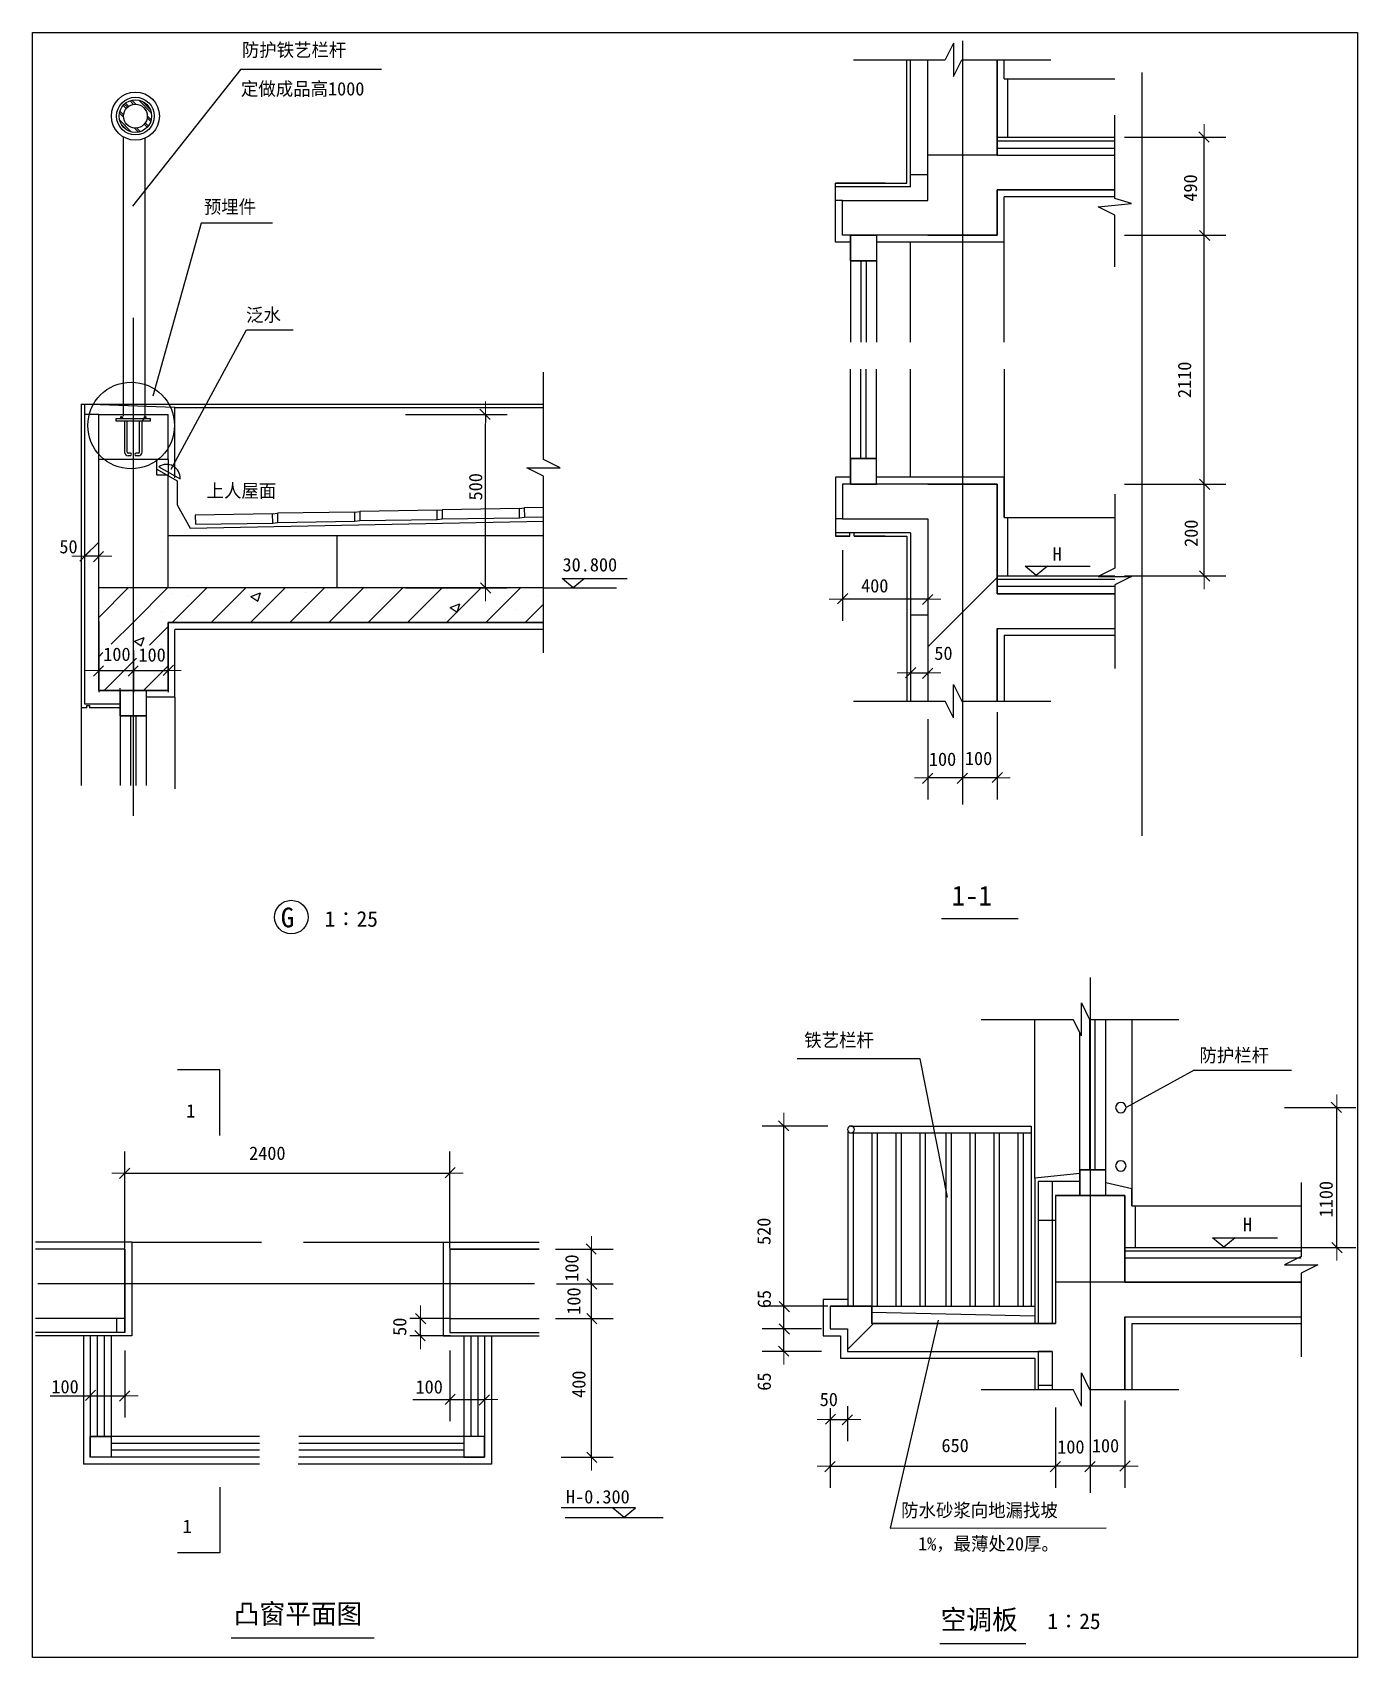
# Model space of a CAD drawing. Header units: metres. Extents: x 433 to 4659, y -1921 to 3262.
import ezdxf

# ---------------------------------------------------------------- set-up
doc = ezdxf.new("R2010")
doc.units = ezdxf.units.M
for name, color, linetype in [('AXIS', 3, 'Continuous'), ('CHAO', 130, 'Continuous'), ('DIM1', 3, 'Continuous'), ('DOTE', 1, 'Continuous'), ('LINE', 4, 'Continuous'), ('PUB_DIM', 3, 'Continuous'), ('PUB_TEXT', 7, 'Continuous'), ('ROOM', 7, 'Continuous'), ('WALL', 5, 'Continuous')]:
    doc.layers.add(name, color=color, linetype=linetype)
pattern_1 = [(45, (0, 0), (-992.88, 992.88), [])]

# ---------------------------------------------------------------- blocks, each defined once
blk = doc.blocks.new('_DIMX')
at = {"lineweight": 15}
blk.add_line((-150, 0), (150, 0), dxfattribs=at)
blk.add_lwpolyline([(-55.92, -54.48), (60.85, 62.35)])

msp = doc.modelspace()

# ---------------------------------------------------------------- hatches: boundary and pattern name
h = msp.add_hatch()
h.set_pattern_fill('AN32C', scale=442.25)
h.set_pattern_definition(pattern_1)
h.paths.add_polyline_path([(3398.84, 2870.76), (3509.4, 2870.76), (3509.4, 3174.14), (3398.84, 3174.14)])
h.paths.add_polyline_path([(3288.27, 2870.76), (3398.84, 2870.76), (3398.84, 3174.14), (3397.01, 3174.14), (3370.47, 3121.07), (3370.47, 3227.21), (3343.94, 3174.14), (3288.27, 3174.14)])
h = msp.add_hatch()
h.set_pattern_fill('NET', scale=221.1)
h.paths.add_polyline_path([(3288.27, 3174.14), (3232.99, 3174.14), (3232.99, 2769.74), (2994.03, 2769.74), (2994.03, 2725.52), (3016.14, 2725.52), (3288.27, 2725.52)])
h = msp.add_hatch()
h.set_pattern_fill('AN31C', scale=442.25)
h.set_pattern_definition(pattern_1)
h.paths.add_polyline_path([(3398.84, 2614.95), (3509.4, 2614.95), (3509.4, 2760.2), (3885.09, 2760.2), (3885.09, 2870.76), (3509.4, 2870.76), (3398.84, 2870.76)])
h.paths.add_polyline_path([(3398.84, 2870.76), (3288.27, 2870.76), (3288.27, 2725.52), (3016.14, 2725.52), (3016.14, 2614.95), (3288.27, 2614.95), (3398.84, 2614.95)])
h = msp.add_hatch()
h.set_pattern_fill('ANSI31', scale=221.1)
h.paths.add_polyline_path([(643.95, 2043.15), (599.72, 2043.15), (599.72, 1119.32), (712.41, 1119.32), (712.41, 1163.54), (643.95, 1163.54)])
h = msp.add_hatch()
h.set_pattern_fill('ANSI31', scale=221.1)
h.paths.add_polyline_path([(599.72, 1119.32), (712.41, 1119.32), (712.41, 1163.54), (643.95, 1163.54), (643.95, 2043.15), (599.72, 2043.15)])
h = msp.add_hatch()
h.set_pattern_fill('AN31C', scale=442.25)
h.set_pattern_definition(pattern_1)
h.paths.add_polyline_path([(865.07, 2043.15), (791.66, 2043.15), (791.66, 2036.75, -0.43), (794.52, 2033.99, -1), (789, 2033.99, -0.4), (791.66, 2036.75), (791.66, 2043.15), (754.51, 2043.15), (754.51, 2030.9), (809.58, 2030.9), (809.58, 2022.61), (781.94, 2022.61), (781.94, 1923.1, -0.41), (770.88, 1912.04), (762.83, 1912.04, -1), (762.83, 1920.33), (770.88, 1920.33, 0.41), (773.65, 1923.1), (773.65, 2022.61), (754.51, 2022.61), (754.51, 1899.83), (832.96, 1899.83, 0.09), (865.07, 1935.84)])
h.paths.add_polyline_path([(726.66, 2022.61), (699.02, 2022.61), (699.02, 2030.9), (754.51, 2030.9), (754.51, 2043.15), (643.95, 2043.15), (643.95, 1916.82, 0.04), (661.94, 1899.83), (754.51, 1899.83), (754.51, 2022.61), (734.95, 2022.61), (734.95, 1923.1, 0.41), (737.71, 1920.33), (744.74, 1920.33, -1), (744.74, 1912.04), (737.71, 1912.04, -0.41), (726.66, 1923.1)])
h.paths.add_polyline_path([(714.13, 2033.99, -1), (719.66, 2033.99, -1)])
h.paths.add_polyline_path([(865.07, 1935.84, -0.09), (832.96, 1899.83), (865.07, 1899.83)])
h = msp.add_hatch()
h.set_pattern_fill('ANSI32', scale=55.28)
h.paths.add_polyline_path([(699.02, 2030.9), (699.02, 2022.61), (809.58, 2022.61), (809.58, 2030.9)])
h = msp.add_hatch()
h.set_pattern_fill('AN32C', scale=442.25)
h.set_pattern_definition(pattern_1)
h.paths.add_polyline_path([(754.51, 1490.34), (865.07, 1490.34), (865.07, 1848.82), (863.26, 1849.87), (829.29, 1849.87), (829.29, 1897.04, -0.15), (754.51, 1870.38)])
h.paths.add_polyline_path([(754.51, 1870.38, -0.18), (661.94, 1899.83), (643.95, 1899.83), (643.95, 1490.34), (754.51, 1490.34)])
h = msp.add_hatch()
h.set_pattern_fill('AN31C', scale=442.25)
h.set_pattern_definition(pattern_1)
h.paths.add_polyline_path([(3398.84, 1128.89), (3509.4, 1128.89), (3509.4, 1361.28), (3885.09, 1361.28), (3885.09, 1471.84), (3509.4, 1471.84), (3509.4, 1821.26), (3398.84, 1821.26)])
h.paths.add_polyline_path([(3398.84, 1821.26), (3288.27, 1821.26), (3016.14, 1821.26), (3016.14, 1710.7), (3288.27, 1710.7), (3288.27, 1128.89), (3343.94, 1128.89), (3370.47, 1075.82), (3370.47, 1181.96), (3397.01, 1128.89), (3398.84, 1128.89)])
h = msp.add_hatch()
h.set_pattern_fill('NET', scale=221.1)
h.paths.add_polyline_path([(3016.14, 1710.7), (2994.03, 1710.7), (2994.03, 1666.47), (3232.99, 1666.47), (3232.99, 1128.89), (3288.27, 1128.89), (3288.27, 1710.7)])
h = msp.add_hatch()
h.set_pattern_fill('NET', scale=221.1)
h.paths.add_polyline_path([(1576.25, 1490.34), (2062.51, 1490.34), (2062.51, 1656.18), (1576.25, 1656.18)])
h.paths.add_polyline_path([(1576.25, 1490.34), (1576.25, 1656.18), (865.07, 1656.18), (865.07, 1490.34)])
h = msp.add_hatch()
h.set_pattern_fill('NET', scale=165.84)
h.paths.add_polyline_path([(3695.86, -447.16), (3772.72, -447.16), (3772.72, -402.94), (3640.58, -402.94), (3640.58, -856.24), (3695.86, -856.24)])
h = msp.add_hatch()
h.set_pattern_fill('AN32C', scale=442.25)
h.set_pattern_definition(pattern_1)
h.paths.add_polyline_path([(3806.42, -447.16), (3772.72, -447.16), (3695.86, -447.16), (3695.86, -723.57), (3806.42, -723.57)])
h.paths.add_polyline_path([(3806.42, -723.57), (3916.98, -723.57), (3916.98, -447.16), (3806.42, -447.16)])
h = msp.add_hatch()
h.set_pattern_fill('AN31C', scale=442.25)
h.set_pattern_definition(pattern_1)
h.paths.add_polyline_path([(727.52, -618.84), (442.6, -618.84), (442.6, -839.96), (727.52, -839.96)])
h = msp.add_hatch()
h.set_pattern_fill('AN31C', scale=442.25)
h.set_pattern_definition(pattern_1)
h.paths.add_polyline_path([(2049.07, -618.84), (1764.15, -618.84), (1764.15, -839.96), (2049.07, -839.96)])
h = msp.add_hatch()
h.set_pattern_fill('AN31C', scale=442.25)
h.set_pattern_definition(pattern_1)
h.paths.add_polyline_path([(3806.42, -1066.52), (3916.98, -1066.52), (3916.98, -834.13), (4478.8, -834.13), (4478.8, -723.57), (3916.98, -723.57), (3806.42, -723.57)])
h.paths.add_polyline_path([(3806.42, -723.57), (3695.86, -723.57), (3695.86, -856.24), (3318.84, -856.24), (3298.43, -944.69), (3640.58, -944.69), (3684.8, -944.69), (3684.8, -1066.52), (3751.52, -1066.52), (3778.05, -1119.59), (3778.05, -1013.45), (3804.59, -1066.52), (3806.42, -1066.52)])
h.paths.add_polyline_path([(3109.88, -856.24), (3109.88, -800.96), (2977.2, -800.96), (2977.2, -872.83), (3032.48, -872.83), (3032.48, -944.69), (3298.43, -944.69), (3318.84, -856.24)])
h = msp.add_hatch()
h.set_pattern_fill('AR-SAND', scale=22.11)
h.paths.add_polyline_path([(3695.86, -856.24), (3695.86, -834.13), (3109.88, -820.18), (3109.88, -856.24)])
h = msp.add_hatch()
h.set_pattern_fill('NET', scale=221)
h.paths.add_polyline_path([(727.52, -839.96), (442.6, -839.96), (442.6, -884.19), (727.52, -884.19)])
h = msp.add_hatch()
h.set_pattern_fill('NET', scale=221.1)
h.paths.add_polyline_path([(2049.07, -839.96), (1764.15, -839.96), (1764.15, -884.19), (2049.07, -884.19)])
h = msp.add_hatch()
h.set_pattern_fill('NET', scale=165.84)
h.paths.add_polyline_path([(3640.58, -1066.52), (3684.8, -1066.52), (3684.8, -944.69), (3640.58, -944.69)])
at = {"layer": 'CHAO'}
h = msp.add_hatch(dxfattribs=at)
h.set_pattern_fill('ANSI31', scale=0.28)
h.paths.add_polyline_path([(714.13, 2033.99, -0.33), (716.04, 2036.62), (717.75, 2036.62, -0.33), (719.66, 2033.99, -1)])
h = msp.add_hatch(dxfattribs=at)
h.set_pattern_fill('ANSI31', scale=0.28)
h.paths.add_polyline_path([(789, 2033.99, -0.33), (790.91, 2036.62), (792.61, 2036.62, -0.33), (794.52, 2033.99, -1)])

# ---------------------------------------------------------------- linework, layer by layer
for p, q in [((3288.27, 2725.52), (3288.27, 3174.14)), ((3509.4, 3174.14), (3509.4, 2870.76)), ((3915.31, 2927.75), (4239.33, 2927.75)), ((4170.23, 2615.23), (4170.23, 2927.48)), ((3509.4, 2870.76), (3288.27, 2870.76)), ((3509.4, 2870.76), (3885.09, 2870.76)), ((2994.03, 2780.8), (3221.94, 2780.8)), ((3152.21, 2780.8), (2994.03, 2780.8)), ((2994.03, 2592.84), (2994.03, 2780.8)), ((3232.99, 2769.74), (2994.03, 2769.74)), ((3885.09, 2760.2), (3509.4, 2760.2)), ((3509.4, 2760.2), (3509.4, 2614.95)), ((3016.14, 2725.52), (2994.03, 2725.52)), ((3016.14, 2614.95), (3016.14, 2725.52)), ((3016.14, 2725.52), (3288.27, 2725.52)), ((3885.09, 2738.09), (3531.51, 2738.09)), ((3041.53, 2592.84), (2994.03, 2592.84)), ((3288.27, 2614.95), (3016.14, 2614.95)), ((3041.53, 2533.35), (3041.53, 2614.95)), ((3124.46, 2614.95), (3124.46, 2533.35)), ((3531.51, 2592.84), (3124.46, 2592.84)), ((3232.99, 2273.85), (3232.99, 2592.84)), ((3509.4, 2614.95), (3288.27, 2614.95)), ((3915.31, 2614.95), (4239.33, 2614.95)), ((4170.23, 1821.54), (4170.23, 2614.68)), ((3124.46, 2533.35), (3041.53, 2533.35)), ((874.78, 1869.34), (1114.94, 2313.71)), ((1114.94, 2313.71), (1264.22, 2313.71)), ((3232.99, 1843.37), (3232.99, 2188.44)), ((887.19, 2065.26), (588.67, 2076.48)), ((588.67, 1108.26), (588.67, 2076.48)), ((588.67, 2076.48), (2062.51, 2076.48)), ((599.72, 1119.32), (599.72, 2075.82)), ((643.95, 2043.15), (599.72, 2043.15)), ((643.95, 1163.54), (643.95, 2043.15)), ((643.95, 2043.15), (865.07, 2043.15)), ((809.58, 2022.61), (699.02, 2022.61)), ((865.07, 1899.83), (865.07, 2043.15)), ((865.07, 1899.83), (865.07, 2043.15)), ((887.19, 1840.88), (887.19, 2065.26)), ((887.19, 2065.26), (2062.51, 2065.26)), ((1622.13, 2043.15), (1946.44, 2043.15)), ((1877.34, 2042.88), (1877.34, 2018.4)), ((1877.34, 1490.62), (1877.34, 2013.39)), ((865.07, 1899.83), (643.95, 1899.83)), ((829.29, 1849.87), (829.29, 1899.4)), ((829.29, 1869.48), (893.93, 1832.16)), ((865.07, 1899.83), (865.07, 1849.87)), ((3124.46, 1902.86), (3041.53, 1902.86)), ((3041.53, 1902.86), (3041.53, 1821.26)), ((3124.46, 1821.26), (3124.46, 1902.86)), ((865.07, 1849.87), (829.29, 1849.87)), ((865.07, 1490.34), (865.07, 1849.87)), ((865.07, 1490.34), (865.07, 1849.87)), ((893.93, 1832.16), (893.93, 1755.49)), ((3041.53, 1843.37), (2994.03, 1843.37)), ((2994.03, 1843.37), (2994.03, 1655.42)), ((3288.27, 1821.26), (3016.14, 1821.26)), ((3016.14, 1821.26), (3016.14, 1710.7)), ((3531.51, 1843.37), (3124.46, 1843.37)), ((3509.4, 1821.26), (3288.27, 1821.26)), ((3509.4, 1471.84), (3509.4, 1821.26)), ((3531.51, 1715.08), (3531.51, 1843.37)), ((3915.31, 1821.26), (4239.33, 1821.26)), ((4170.23, 1529.1), (4170.23, 1820.99)), ((643.95, 1163.54), (643.95, 1711.47)), ((643.95, 1163.54), (643.95, 1711.47)), ((893.93, 1755.49), (935.26, 1680.45)), ((1198.3, 1726.54), (951.71, 1722.7)), ((951.71, 1722.7), (952.16, 1693.37)), ((951.71, 1722.7), (951.71, 1722.7)), ((1198.3, 1726.54), (1214.12, 1728.42)), ((1198.76, 1697.2), (1198.3, 1726.54)), ((1460.72, 1732.25), (1214.12, 1728.42)), ((1214.12, 1728.42), (1214.58, 1699.08)), ((1214.12, 1728.42), (1214.12, 1728.42)), ((1460.72, 1732.25), (1476.54, 1734.13)), ((1461.17, 1702.92), (1460.72, 1732.25)), ((1723.13, 1737.97), (1476.54, 1734.13)), ((1476.54, 1734.13), (1476.99, 1704.79)), ((1476.54, 1734.13), (1476.54, 1734.13)), ((1723.13, 1737.97), (1738.95, 1739.84)), ((1723.59, 1708.63), (1723.13, 1737.97)), ((1723.59, 1708.63), (1739.41, 1710.51)), ((1985.55, 1743.68), (1738.95, 1739.84)), ((1738.95, 1739.84), (1739.41, 1710.51)), ((1738.95, 1739.84), (1738.95, 1739.84)), ((1739.41, 1710.51), (1986, 1714.34)), ((1985.55, 1743.68), (2001.36, 1745.56)), ((1986, 1714.34), (1985.55, 1743.68)), ((1986, 1714.34), (2001.82, 1716.22)), ((2062.51, 1746.51), (2001.36, 1745.56)), ((2001.36, 1745.56), (2001.36, 1745.56)), ((2001.36, 1745.56), (2001.82, 1716.22)), ((2001.82, 1716.22), (2062.51, 1717.17)), ((3016.14, 1710.7), (2994.03, 1710.7)), ((3016.14, 1710.7), (3288.27, 1710.7)), ((3288.27, 1710.7), (3288.27, 1128.89)), ((599.72, 1573.26), (599.72, 1660.15)), ((643.95, 1573.26), (643.95, 1660.15)), ((935.26, 1680.45), (2062.51, 1703.32)), ((952.16, 1693.37), (1198.76, 1697.2)), ((1198.76, 1697.2), (1214.58, 1699.08)), ((1214.58, 1699.08), (1461.17, 1702.92)), ((1461.17, 1702.92), (1476.99, 1704.79)), ((1476.99, 1704.79), (1723.59, 1708.63)), ((3232.99, 1666.47), (2994.03, 1666.47)), ((3040.08, 1655.42), (3040.08, 1666.47)), ((3053.83, 1655.42), (3053.83, 1666.47)), ((2062.51, 1656.18), (865.07, 1656.18)), ((3040.08, 1655.42), (2994.03, 1655.42)), ((2994.03, 1655.42), (3040.08, 1655.42)), ((3016.14, 1610.73), (3016.14, 1385.43)), ((3053.83, 1655.42), (3221.94, 1655.42)), ((3152.21, 1655.42), (3053.83, 1655.42)), ((3288.27, 1610.73), (3288.27, 1385.43)), ((599.45, 1591.05), (599.17, 1591.05)), ((643.95, 1591.05), (599.72, 1591.05)), ((644.23, 1591.05), (644.5, 1591.05)), ((3915.31, 1528.83), (4239.33, 1528.83)), ((865.07, 1490.34), (643.95, 1490.34)), ((643.95, 1396.01), (738.28, 1490.34)), ((754.51, 1381.49), (863.36, 1490.34)), ((766.59, 1456.94), (766.59, 1456.94)), ((2062.51, 1490.34), (865.07, 1490.34)), ((2062.51, 1490.34), (865.07, 1490.34)), ((877.3, 1471.51), (877.3, 1471.51)), ((877.89, 1379.78), (988.45, 1490.34)), ((926.39, 1466.43), (926.39, 1466.43)), ((1002.97, 1379.78), (1113.54, 1490.34)), ((1128.06, 1379.78), (1238.62, 1490.34)), ((1129.12, 1463.17), (1160.09, 1475.06)), ((1129.12, 1463.17), (1151.12, 1448.33)), ((1151.15, 1448.33), (1160.11, 1475.05)), ((1253.15, 1379.78), (1363.71, 1490.34)), ((1302.03, 1476.1), (1302.03, 1476.1)), ((1378.24, 1379.78), (1488.8, 1490.34)), ((1503.32, 1379.78), (1613.88, 1490.34)), ((1548.18, 1457.87), (1548.18, 1457.87)), ((1622.13, 1490.34), (1946.44, 1490.34)), ((1628.41, 1379.78), (1738.97, 1490.34)), ((1753.5, 1379.78), (1864.06, 1490.34)), ((1878.58, 1379.78), (1989.15, 1490.34)), ((2043.48, 1465.93), (2043.48, 1465.93)), ((2062.51, 1490.34), (2295.52, 1490.34)), ((3015.86, 1454.54), (3015.59, 1454.54)), ((3288.27, 1454.54), (3016.14, 1454.54)), ((3288.55, 1454.54), (3288.83, 1454.54)), ((3885.09, 1471.84), (3509.4, 1471.84)), ((668.47, 1422.16), (668.47, 1422.16)), ((845.27, 1411.81), (845.27, 1411.81)), ((1074.96, 1444.96), (1074.96, 1444.96)), ((1290.27, 1413.6), (1290.27, 1413.6)), ((1764.69, 1427.75), (1795.65, 1439.64)), ((1764.69, 1427.75), (1786.69, 1412.92)), ((1765.27, 1429.3), (1765.27, 1429.3)), ((1786.72, 1412.91), (1795.68, 1439.63)), ((1875.98, 1443.88), (1875.98, 1443.88)), ((1976.8, 1421.49), (1976.8, 1421.49)), ((2003.67, 1379.78), (2062.51, 1438.62)), ((643.95, 1382.99), (643.95, 1163.54)), ((643.95, 1163.54), (643.95, 1382.99)), ((683.74, 1310.72), (754.51, 1381.49)), ((751.3, 1361.48), (751.3, 1361.48)), ((806.3, 1308.19), (865.07, 1366.96)), ((2062.51, 1379.78), (865.07, 1379.78)), ((865.07, 1379.78), (865.07, 1163.54)), ((887.19, 1141.43), (887.19, 1357.67)), ((2062.51, 1357.67), (887.19, 1357.67)), ((1485.97, 1392.53), (1485.97, 1392.53)), ((1749.74, 1390.35), (1749.74, 1390.35)), ((3232.99, 1358.75), (3232.99, 1149.91)), ((3288.27, 1358.75), (3288.27, 1149.91)), ((3509.4, 1128.89), (3509.4, 1361.28)), ((3509.4, 1361.28), (3885.09, 1361.28)), ((757.53, 1320.53), (788.5, 1332.42)), ((757.53, 1320.53), (779.53, 1305.7)), ((760.96, 1297.08), (760.96, 1297.08)), ((774.44, 1325.06), (774.44, 1325.06)), ((779.56, 1305.69), (788.53, 1332.41)), ((844.54, 1302.07), (844.54, 1302.07)), ((643.95, 1290.86), (643.95, 1157.64)), ((643.95, 1270.93), (657.41, 1284.39)), ((650.25, 1282.51), (650.25, 1282.51)), ((661.65, 1163.54), (754.51, 1256.4)), ((754.51, 1290.86), (754.51, 1157.64)), ((754.51, 1256.4), (763.87, 1265.76)), ((839.89, 1264.58), (839.89, 1264.58)), ((644.23, 1226.74), (754.23, 1226.74)), ((754.79, 1226.74), (864.8, 1226.74)), ((786.74, 1163.54), (865.07, 1241.88)), ((3232.72, 1219.01), (3232.44, 1219.01)), ((3232.99, 1219.01), (3288.27, 1219.01)), ((3288.55, 1219.01), (3288.83, 1219.01)), ((865.07, 1163.54), (643.95, 1163.54)), ((643.95, 1163.54), (643.95, 1163.54)), ((643.95, 1163.54), (776.62, 1163.54)), ((712.41, 1163.54), (712.41, 1170.38)), ((712.41, 1081.94), (712.41, 1163.54)), ((795.33, 1163.54), (795.33, 1081.94)), ((798.74, 1141.43), (795.33, 1141.43)), ((798.74, 1141.43), (795.33, 1141.43)), ((887.19, 1141.43), (795.33, 1141.43)), ((865.07, 1179.52), (865.07, 1157.64)), ((887.19, 1141.43), (887.19, 849.84)), ((588.67, 859.95), (588.67, 1108.26)), ((606.17, 1108.26), (588.67, 1108.26)), ((606.17, 1108.26), (588.67, 1108.26)), ((712.41, 1119.32), (599.72, 1119.32)), ((606.17, 1108.26), (606.17, 1115.06)), ((606.17, 1115.06), (612.49, 1115.06)), ((612.49, 1115.06), (614.6, 1115.06)), ((614.6, 1115.06), (614.6, 1108.26)), ((712.41, 1108.26), (614.6, 1108.26)), ((712.41, 1108.26), (614.6, 1108.26)), ((3398.84, 1093.83), (3398.84, 815.37)), ((3509.4, 1093.83), (3509.4, 815.37)), ((795.33, 1081.94), (712.41, 1081.94)), ((3288.27, 1071.72), (3288.27, 815.37)), ((3398.56, 884.48), (3288.55, 884.48)), ((3509.12, 884.48), (3399.11, 884.48)), ((3576.85, 434.61), (3332.55, 434.61)), ((3778.05, 167.4), (3804.59, 114.33)), ((3778.05, 61.26), (3778.05, 167.4)), ((3458.61, 114.33), (3751.52, 114.33)), ((3629.52, -391.88), (3629.52, 114.33)), ((3778.05, 61.26), (3751.52, 114.33)), ((3804.59, 114.33), (4088.61, 114.33)), ((3805.53, -365.56), (3805.53, 114.33)), ((3822.64, -365.56), (3822.64, 114.33)), ((3855.65, -447.16), (3855.65, 114.33)), ((3939.09, 114.33), (3939.09, -480.33)), ((3772.72, -447.16), (3772.72, 71.92)), ((1029.97, -46.63), (894.81, -46.63)), ((1029.97, -255.99), (1029.97, -46.63)), ((3263.65, -11.81), (2871.78, -11.81)), ((3351.21, -452.69), (3263.65, -11.81)), ((4137.76, -48.29), (3920.66, -167.13)), ((4137.76, -48.29), (4448.43, -48.29)), ((4426.45, -167.13), (4653.34, -167.13)), ((4592.79, -612.73), (4592.79, -167.41)), ((2969.36, -226.04), (2760.24, -226.04)), ((2829.34, -800.69), (2829.34, -226.31)), ((3034.69, -800.96), (3034.69, -244.41)), ((3042.99, -226.04), (3618.46, -226.04)), ((3051.28, -800.96), (3051.28, -244.41)), ((3051.28, -248.15), (3618.46, -248.15)), ((3111.13, -800.96), (3111.13, -248.15)), ((3127.72, -800.96), (3127.72, -248.15)), ((3187.57, -800.96), (3187.57, -248.15)), ((3204.15, -800.96), (3204.15, -248.15)), ((3264.01, -800.96), (3264.01, -248.15)), ((3280.59, -800.96), (3280.59, -248.15)), ((3347.32, -800.96), (3347.32, -248.15)), ((3363.91, -800.96), (3363.91, -248.15)), ((3423.76, -800.96), (3423.76, -248.15)), ((3440.34, -800.96), (3440.34, -248.15)), ((3500.2, -800.96), (3500.2, -248.15)), ((3516.78, -800.96), (3516.78, -248.15)), ((3576.64, -800.96), (3576.64, -248.15)), ((3593.22, -800.96), (3593.22, -248.15)), ((3618.46, -226.04), (3618.46, -800.96)), ((727.52, -616.29), (727.52, -306.78)), ((1764.15, -616.58), (1764.15, -306.78)), ((727.8, -375.88), (1763.87, -375.88)), ((3772.72, -377.77), (3629.52, -391.88)), ((3629.52, -391.88), (3629.52, -856.24)), ((3772.72, -402.94), (3640.58, -402.94)), ((3640.58, -402.94), (3640.58, -856.24)), ((3772.72, -365.56), (3855.65, -365.56)), ((3855.65, -365.56), (3772.72, -365.56)), ((3772.72, -365.56), (3772.72, -447.16)), ((3855.65, -447.16), (3855.65, -365.56)), ((3855.65, -406.41), (3939.09, -425.05)), ((4478.8, -406.39), (4478.8, -642.08)), ((3695.86, -447.16), (3695.86, -723.57)), ((3695.86, -447.16), (3695.86, -856.24)), ((3695.86, -447.16), (3916.98, -447.16)), ((3916.98, -447.16), (3695.86, -447.16)), ((3695.86, -447.16), (3695.86, -856.24)), ((3772.72, -447.16), (3855.65, -447.16)), ((3916.98, -447.16), (3916.98, -723.57)), ((3916.98, -723.57), (3916.98, -447.16)), ((3939.09, -480.33), (3939.09, -425.05)), ((3939.09, -480.33), (4478.8, -480.33)), ((3950.15, -480.33), (3950.15, -613.01)), ((749.63, -596.73), (442.6, -596.73)), ((727.52, -618.84), (442.6, -618.84)), ((727.52, -618.84), (442.6, -618.84)), ((727.52, -618.84), (727.52, -839.96)), ((727.52, -883.89), (727.52, -618.84)), ((749.63, -596.73), (1163.03, -596.73)), ((749.63, -596.73), (749.63, -895.24)), ((1297.03, -596.73), (1742.04, -596.73)), ((1742.04, -596.73), (2049.07, -596.73)), ((1742.04, -596.73), (1742.04, -895.24)), ((1764.15, -618.84), (2049.07, -618.84)), ((1764.15, -618.84), (1764.15, -839.96)), ((2049.07, -618.84), (1764.15, -618.84)), ((1764.15, -618.84), (1764.15, -884.19)), ((2100.99, -618.84), (2284.82, -618.84)), ((2215.72, -729.12), (2215.72, -619.11)), ((3916.98, -613.01), (4478.8, -613.01)), ((4455.94, -613.01), (4653.34, -613.01)), ((3916.98, -624.06), (4478.8, -624.06)), ((3916.98, -646.17), (4478.8, -646.17)), ((4478.8, -642.08), (4425.73, -668.62)), ((4425.73, -668.62), (4531.87, -668.62)), ((4531.87, -668.62), (4478.8, -695.15)), ((3916.98, -723.57), (3695.86, -723.57)), ((3916.98, -723.57), (4478.8, -723.57)), ((4478.8, -723.57), (3916.98, -723.57)), ((4478.8, -695.15), (4478.8, -961.64)), ((2104.41, -729.4), (2284.82, -729.4)), ((2215.72, -839.69), (2215.72, -729.68)), ((2894.28, -800.96), (2760.24, -800.96)), ((2969.36, -800.96), (2760.24, -800.96)), ((2829.34, -800.69), (2829.34, -800.41)), ((2829.34, -872.83), (2829.34, -800.96)), ((3034.69, -778.85), (2955.09, -778.85)), ((2955.09, -778.85), (2955.09, -894.94)), ((2977.2, -800.96), (3109.88, -800.96)), ((2977.2, -800.96), (2977.2, -872.83)), ((3109.88, -800.96), (2977.2, -800.96)), ((2977.2, -800.96), (2977.2, -872.83)), ((3109.88, -800.96), (3109.88, -856.24)), ((3109.88, -800.96), (3629.52, -800.96)), ((3109.88, -856.24), (3109.88, -800.96)), ((3629.52, -832.55), (3109.88, -820.18)), ((727.52, -839.96), (442.6, -839.96)), ((727.52, -839.96), (727.52, -884.19)), ((1765.95, -839.96), (1636.71, -839.96)), ((1669.91, -839.69), (1669.91, -839.41)), ((1669.91, -895.24), (1669.91, -839.96)), ((1742.04, -839.96), (1742.04, -895.24)), ((1764.15, -839.96), (1764.15, -884.19)), ((1764.15, -839.96), (2049.07, -839.96)), ((2100.99, -839.96), (2284.82, -839.96)), ((2107.15, -839.96), (2284.82, -839.96)), ((2215.72, -1281.94), (2215.72, -840.24)), ((2949.56, -872.83), (2760.24, -872.83)), ((2949.56, -872.83), (2760.24, -872.83)), ((2829.34, -872.55), (2829.34, -872.27)), ((2829.34, -944.69), (2829.34, -872.83)), ((2829.34, -873.1), (2829.34, -873.38)), ((2977.2, -872.83), (3032.48, -872.83)), ((2977.2, -872.83), (3032.48, -872.83)), ((3032.48, -872.83), (3032.48, -944.69)), ((3032.48, -872.83), (3032.48, -944.69)), ((3109.88, -856.24), (3695.86, -856.24)), ((3695.86, -856.24), (3109.88, -856.24)), ((3321.49, -844.74), (3168.44, -1508.26)), ((3916.98, -834.13), (3916.98, -1066.52)), ((3916.98, -834.13), (4478.8, -834.13)), ((3916.98, -1066.52), (3916.98, -834.13)), ((3916.98, -834.13), (4478.8, -834.13)), ((3939.09, -856.24), (3939.09, -1066.52)), ((3939.09, -856.24), (4478.8, -856.24)), ((442.6, -884.19), (727.52, -883.89)), ((727.52, -884.19), (442.6, -884.19)), ((594.84, -895.24), (442.6, -895.24)), ((594.84, -895.24), (594.84, -1304.32)), ((616.96, -895.24), (594.84, -895.24)), ((749.63, -895.24), (616.96, -895.24)), ((616.96, -895.24), (616.96, -1282.21)), ((639.07, -895.24), (639.07, -1215.87)), ((661.18, -895.24), (661.18, -1215.87)), ((683.29, -895.24), (683.29, -1282.21)), ((1765.95, -895.24), (1636.71, -895.24)), ((1669.91, -895.52), (1669.91, -895.8)), ((1742.04, -895.24), (1874.71, -895.24)), ((1764.15, -884.19), (2049.07, -884.19)), ((1764.15, -884.19), (2049.07, -884.19)), ((1808.37, -895.24), (1808.37, -1282.21)), ((1830.49, -895.24), (1830.49, -1215.87)), ((1852.6, -895.24), (1852.6, -1215.87)), ((1874.71, -895.24), (1874.71, -1282.21)), ((1874.71, -895.24), (1896.82, -895.24)), ((1896.82, -895.24), (1896.82, -1304.32)), ((1896.82, -895.24), (2049.07, -895.24)), ((2955.09, -894.94), (3010.37, -894.94)), ((3010.37, -894.94), (3010.37, -966.81)), ((616.96, -941.78), (616.96, -1155.25)), ((727.52, -941.78), (727.52, -1155.25)), ((1764.15, -941.78), (1764.15, -1167.5)), ((1874.71, -941.78), (1874.71, -1167.5)), ((2949.56, -944.69), (2760.24, -944.69)), ((2829.34, -944.97), (2829.34, -945.25)), ((3010.37, -966.81), (3629.52, -966.81)), ((3032.48, -944.69), (3640.58, -944.69)), ((3032.48, -944.69), (3684.8, -944.69)), ((3629.52, -966.81), (3629.52, -1066.52)), ((3640.58, -944.69), (3640.58, -1066.52)), ((3684.8, -944.69), (3640.58, -944.69)), ((3684.8, -944.69), (3684.8, -1066.52)), ((3684.8, -944.69), (3684.8, -1066.52)), ((3778.05, -1013.45), (3804.59, -1066.52)), ((3778.05, -1119.59), (3778.05, -1013.45)), ((488.79, -1086.14), (727.52, -1086.14)), ((616.68, -1086.14), (616.4, -1086.14)), ((727.8, -1086.14), (728.07, -1086.14)), ((3458.61, -1066.52), (3751.52, -1066.52)), ((3778.05, -1119.59), (3751.52, -1066.52)), ((3804.59, -1066.52), (4088.61, -1066.52)), ((1645.8, -1098.4), (1874.71, -1098.4)), ((1763.87, -1098.4), (1763.6, -1098.4)), ((1874.99, -1098.4), (1875.26, -1098.4)), ((2977.2, -1126.18), (2977.2, -1380.03)), ((3032.48, -1119.01), (3032.48, -1230.94)), ((3695.86, -1123.69), (3695.86, -1380.03)), ((3806.42, -1101.58), (3806.42, -1380.03)), ((3916.98, -1101.58), (3916.98, -1380.03)), ((2976.92, -1161.84), (2976.65, -1161.84)), ((2977.2, -1161.84), (3032.48, -1161.84)), ((3032.76, -1161.84), (3033.04, -1161.84)), ((1156.62, -1215.87), (616.96, -1215.87)), ((616.96, -1215.87), (683.29, -1215.87)), ((616.96, -1282.21), (616.96, -1215.87)), ((683.29, -1215.87), (683.29, -1282.21)), ((1156.62, -1237.99), (683.29, -1237.99)), ((1874.71, -1215.87), (1281.94, -1215.87)), ((1808.37, -1237.99), (1281.94, -1237.99)), ((1808.37, -1215.87), (1808.37, -1282.21)), ((1874.71, -1215.87), (1808.37, -1215.87)), ((1874.71, -1282.21), (1874.71, -1215.87)), ((2977.2, -1206.57), (2977.2, -1230.94)), ((3695.86, -1200.27), (3695.86, -1380.03)), ((1156.62, -1282.21), (616.96, -1282.21)), ((683.29, -1282.21), (616.96, -1282.21)), ((1156.62, -1260.1), (683.29, -1260.1)), ((1808.37, -1260.1), (1281.94, -1260.1)), ((1874.71, -1282.21), (1281.94, -1282.21)), ((1808.37, -1282.21), (1874.71, -1282.21)), ((2118.68, -1282.21), (2284.82, -1282.21)), ((1156.51, -1304.32), (594.84, -1304.32)), ((1896.82, -1304.32), (1280.3, -1304.32)), ((2977.48, -1310.93), (3695.58, -1310.93)), ((3806.14, -1310.93), (3696.13, -1310.93)), ((3916.7, -1310.93), (3806.7, -1310.93)), ((1029.97, -1377.33), (1029.97, -1586.69)), ((2444.62, -1475.03), (2132.1, -1475.03)), ((3168.44, -1508.26), (3857.38, -1507.81)), ((1029.97, -1586.69), (894.81, -1586.69)), ((3326.99, -1876.14), (3601.01, -1876.14))]:
    msp.add_line(p, q)
msp.add_lwpolyline([(432.67, 3261.72), (4658.9, 3261.72), (4658.9, -1920.98), (432.67, -1920.98)], close=True)
msp.add_lwpolyline([(865.07, 2043.15), (865.07, 2043.15)])
for points in [[(3920.66, -167.13, 1), (3887.49, -167.13, 1)], [(3920.66, -353.11, 1), (3887.49, -353.11, 1)]]:
    msp.add_lwpolyline(points, format="xyb", close=True)
for start, end in [(90, 270), (270, 90)]:
    msp.add_arc((3042.99, -237.09), 11.06, start, end)
at = {"layer": 'AXIS'}
for p, q in [((3288.27, 2725.52), (3288.27, 2831.19)), ((3288.27, 1710.7), (3288.27, 1471.84))]:
    msp.add_line(p, q, dxfattribs=at)
at = {"layer": 'CHAO'}
for p, q in [((722.56, 2875.62), (722.56, 2928.56)), ((791.66, 2875.62), (791.66, 2924.76)), ((722.56, 2038.4), (722.56, 2886.3)), ((791.66, 2038.4), (791.66, 2889.07)), ((699.02, 2022.61), (699.02, 2030.9))]:
    msp.add_line(p, q, dxfattribs=at)
for centre in [(716.9, 2033.99), (791.76, 2033.99)]:
    msp.add_circle(centre, 2.76, dxfattribs=at)
at = {"layer": 'DIM1'}
for p, q in [((723.05, 2998.75), (711.39, 3010.42)), ((731.72, 3019.4), (721.92, 3029.2)), ((735.31, 3023.14), (725.53, 3032.92)), ((739.41, 3026.37), (729.51, 3036.27)), ((755.18, 3032.59), (743.82, 3043.95)), ((762.1, 3033), (749.52, 3045.58)), ((811.64, 3005.45), (771.31, 3045.77)), ((808.13, 3016.29), (782.15, 3042.27)), ((723.03, 2991.44), (709.93, 3004.55)), ((747.57, 2944.92), (710.78, 2981.7)), ((735.13, 2950.03), (715.89, 2969.27)), ((770.41, 2944.07), (757.3, 2957.17)), ((776.28, 2945.53), (764.61, 2957.19)), ((798.78, 2959.67), (789, 2969.45)), ((802.13, 2963.65), (792.24, 2973.55)), ((809.81, 2977.96), (798.45, 2989.32)), ((811.44, 2983.66), (798.86, 2996.24)), ((726.66, 1923.1), (726.66, 2022.61)), ((734.95, 1923.1), (734.95, 2022.61)), ((773.65, 1923.1), (773.65, 2022.61)), ((781.94, 1923.1), (781.94, 2022.61)), ((744.74, 1920.33), (737.71, 1920.33)), ((771.43, 1920.33), (762.83, 1920.33)), ((770.88, 1920.33), (762.83, 1920.33)), ((744.74, 1912.04), (737.71, 1912.04)), ((770.88, 1912.04), (762.83, 1912.04)), ((771.43, 1912.04), (762.83, 1912.04)), ((835.57, 1876.76), (903.76, 1838.69))]:
    msp.add_line(p, q, dxfattribs=at)
for radius in [76.7, 60.12, 51.83, 38.01]:
    msp.add_circle((760.87, 2995.01), radius, dxfattribs=at)
for centre, radius, start, end in [((737.71, 1923.1), 11.06, 180, 270), ((737.71, 1923.1), 2.76, 180, 270), ((744.74, 1916.19), 4.15, 270, 90), ((762.83, 1916.19), 4.15, 90, 270), ((770.88, 1923.1), 11.06, 270, 0), ((770.88, 1923.1), 2.76, 270, 0), ((860.07, 1840.55), 43.73, 357.57, 124.09)]:
    msp.add_arc(centre, radius, start, end, dxfattribs=at)
at = {"layer": 'DOTE'}
for p, q in [((3398.84, 3234.85), (3398.84, 799.63)), ((3971.36, 3134.66), (3971.36, 699.45)), ((754.51, 763.38), (754.51, 2351.84)), ((3806.42, 247.43), (3806.42, -1395.77)), ((2033.68, -729.4), (449.8, -729.4))]:
    msp.add_line(p, q, dxfattribs=at)
at = {"layer": 'LINE'}
for p, q in [((3221.94, 2780.8), (3221.94, 3174.14)), ((3531.51, 3114), (3531.51, 3174.14)), ((3531.51, 3114), (3885.09, 3114)), ((3542.57, 3114), (3542.57, 2927.75)), ((3509.4, 2927.75), (3885.09, 2927.75)), ((3509.4, 2916.7), (3885.09, 2916.7)), ((3509.4, 2892.88), (3885.09, 2892.88)), ((3531.51, 2273.85), (3531.51, 2738.09)), ((3041.53, 2614.95), (3124.46, 2614.95)), ((3041.53, 2614.95), (3041.53, 2273.85)), ((3124.46, 2614.95), (3124.46, 2273.85)), ((3288.27, 2614.95), (3509.4, 2614.95)), ((3041.53, 2533.35), (3124.46, 2533.35)), ((3074.34, 2533.35), (3074.34, 2273.85)), ((3091.45, 2533.35), (3091.45, 2273.85)), ((3041.53, 1821.26), (3041.53, 2188.44)), ((3074.34, 1902.86), (3074.34, 2188.44)), ((3091.45, 1902.86), (3091.45, 2188.44)), ((3124.46, 1821.26), (3124.46, 2188.44)), ((3531.51, 2188.44), (3531.51, 1715.08)), ((3041.53, 1902.86), (3124.46, 1902.86)), ((3041.53, 1821.26), (3124.46, 1821.26)), ((3288.27, 1821.26), (3509.4, 1821.26)), ((3531.51, 1715.08), (3885.09, 1715.08)), ((3542.57, 1715.08), (3542.57, 1528.83)), ((3221.94, 1655.42), (3221.94, 1128.89)), ((3509.4, 1528.83), (3885.09, 1528.83)), ((3509.4, 1517.77), (3885.09, 1517.77)), ((3509.4, 1495.66), (3885.09, 1495.66)), ((3531.51, 1339.16), (3531.51, 1128.89)), ((3531.51, 1339.16), (3885.09, 1339.16)), ((643.95, 1163.54), (865.07, 1163.54)), ((712.41, 1163.54), (712.41, 859.95)), ((795.33, 1163.54), (795.33, 859.95)), ((712.41, 1081.94), (795.33, 1081.94)), ((745.21, 1081.94), (745.21, 859.95)), ((762.33, 1081.94), (762.33, 859.95)), ((1066.37, -1858.37), (1522.94, -1858.37))]:
    msp.add_line(p, q, dxfattribs=at)
for points in [[(809.58, 2022.61), (699.02, 2022.61), (699.02, 2030.9), (809.58, 2030.9)], [(809.58, 2022.61), (809.58, 2030.9)]]:
    msp.add_lwpolyline(points, dxfattribs=at)
msp.add_circle((1258.14, 440.35), 53.56, dxfattribs=at)
at = {"layer": 'PUB_DIM'}
for p, q in [((3370.47, 3227.21), (3343.94, 3174.14)), ((3370.47, 3227.21), (3370.47, 3121.07)), ((3051.03, 3174.14), (3343.94, 3174.14)), ((3370.47, 3121.07), (3397.01, 3174.14)), ((3397.01, 3174.14), (3681.03, 3174.14)), ((3885.09, 2731.79), (3885.09, 2998.28)), ((3832.02, 2705.25), (3938.16, 2715.9)), ((3885.09, 2678.72), (3832.02, 2705.25)), ((3938.16, 2715.9), (3885.09, 2731.79)), ((3885.09, 2514.01), (3885.09, 2678.72)), ((2062.51, 1899.98), (2062.51, 2178.06)), ((2062.51, 1846.91), (2009.44, 1873.45)), ((2009.44, 1873.45), (2115.58, 1873.45)), ((2115.58, 1873.45), (2062.51, 1899.98)), ((2062.51, 1283.55), (2062.51, 1846.91)), ((3885.09, 1789.01), (3885.09, 1553.32)), ((3598.4, 1559.37), (3805.91, 1559.37)), ((3634.42, 1529.77), (3598.4, 1559.37)), ((3670.45, 1559.37), (3634.42, 1529.77)), ((2157.66, 1490.41), (2121.63, 1520.01)), ((2121.63, 1520.01), (2329.15, 1520.01)), ((2193.69, 1520.01), (2157.66, 1490.41)), ((3885.09, 1553.32), (3832.02, 1526.79)), ((3832.02, 1526.79), (3938.16, 1526.79)), ((3938.16, 1526.79), (3885.09, 1500.25)), ((3885.09, 1500.25), (3885.09, 1233.77)), ((3370.47, 1075.82), (3370.47, 1181.96)), ((3370.47, 1181.96), (3397.01, 1128.89)), ((3051.03, 1128.89), (3343.94, 1128.89)), ((3370.47, 1075.82), (3343.94, 1128.89)), ((3397.01, 1128.89), (3681.03, 1128.89)), ((4196.49, -582.34), (4404.01, -582.34)), ((4232.52, -611.93), (4196.49, -582.34)), ((4268.54, -582.34), (4232.52, -611.93)), ((2355.56, -1444.14), (2118.55, -1444.14)), ((2283.51, -1444.14), (2319.53, -1473.74)), ((2319.53, -1473.74), (2355.56, -1444.14))]:
    msp.add_line(p, q, dxfattribs=at)
at = {"layer": 'ROOM'}
for p, q in [((1097.67, 3145.03), (752, 2707.91)), ((1097.67, 3145.03), (1545.52, 3145.03)), ((970.87, 2653.39), (816.48, 2101.47)), ((1198.04, 2653.39), (970.87, 2653.39))]:
    msp.add_line(p, q, dxfattribs=at)
msp.add_circle((747.45, 2008.4), 138.2, dxfattribs=at)
at = {"layer": 'WALL'}
for p, q in [((3232.99, 2769.74), (3232.99, 3174.14)), ((3288.27, 2725.52), (3288.27, 3174.14)), ((3509.4, 2870.76), (3509.4, 3174.14)), ((3509.4, 2870.76), (3885.09, 2870.76)), ((3509.4, 2614.95), (3509.4, 2760.2)), ((3509.4, 2760.2), (3885.09, 2760.2)), ((3509.4, 1821.26), (3509.4, 1471.84)), ((3288.27, 1710.7), (3288.27, 1128.89)), ((3232.99, 1666.47), (3232.99, 1128.89)), ((3509.4, 1471.84), (3885.09, 1471.84)), ((865.07, 1163.54), (865.07, 1379.78)), ((865.07, 1379.78), (2062.51, 1379.78)), ((3509.4, 1361.28), (3509.4, 1128.89)), ((3509.4, 1361.28), (3885.09, 1361.28))]:
    msp.add_line(p, q, dxfattribs=at)

# ---------------------------------------------------------------- block references
at = {"xscale": 0.28, "yscale": 0.28, "zscale": 0.28}
for p, rotation in [((4170.23, 2927.75), 90), ((4170.23, 2614.95), 270), ((1877.34, 2043.15), 90), ((4170.23, 1821.26), 270), ((643.95, 1591.05), 180), ((4170.23, 1528.83), 270), ((1877.34, 1490.34), 270), ((3288.27, 1454.54), 180), ((643.95, 1226.74), 180), ((754.51, 1226.74), 180), ((3288.27, 1219.01), 180), ((3288.27, 884.48), 180), ((3398.84, 884.48), 180), ((4592.79, -167.13), 90), ((2829.34, -226.04), 90), ((727.52, -375.88), 180), ((2215.72, -618.84), 90), ((4592.79, -613.01), 270), ((2215.72, -729.4), 270), ((2829.34, -800.96), 270), ((2829.34, -800.96), 270), ((1669.91, -839.96), 270), ((2215.72, -839.96), 270), ((1669.91, -895.24), 90), ((2829.34, -872.83), 270), ((2829.34, -944.69), 90), ((727.52, -1086.14), 180), ((1874.71, -1098.4), 180), ((3032.48, -1161.84), 180), ((2215.72, -1282.21), 270), ((2977.2, -1310.93), 180), ((3695.86, -1310.93), 180), ((3806.42, -1310.93), 180)]:
    msp.add_blockref('_DIMX', p, dxfattribs=dict(at, rotation=rotation))
for p in [(599.72, 1591.05), (3016.14, 1454.54), (865.07, 1226.74), (3232.99, 1219.01), (3509.4, 884.48), (1764.15, -375.88), (616.96, -1086.14), (1764.15, -1098.4), (2977.2, -1161.84), (3916.98, -1310.93)]:
    msp.add_blockref('_DIMX', p, dxfattribs=at)

# ---------------------------------------------------------------- texts
for s, p in [('490', (4147.19, 2722.19)), ('2110', (4128.29, 2095.88)), ('500', (1867.21, 1769.3)), ('200', (4149.43, 1621.05)), ('1100', (4579.76, -517.33)), ('520', (2786.68, -605.29)), ('100', (2174.02, -722.63)), ('100', (2180.51, -827.81)), ('65', (2787.64, -806.93)), ('50', (1625.08, -895.11)), ('400', (2196.52, -1093.06)), ('65', (2787.64, -1070.19))]:
    msp.add_text(s, height=42.7, rotation=90).set_placement(p)
for s, height, p in [('50', 42.7, (518.39, 1600.49)), ('400', 42.7, (3075.55, 1475.92)), ('100', 42.7, (658.32, 1257.42)), ('100', 42.7, (770.58, 1255.39)), ('50', 42.7, (3309.2, 1260.71)), ('100', 42.7, (3291.73, 922.65)), ('100', 42.7, (3406.66, 925.29)), ('铁艺栏杆', 42.7, (2894.17, 26.86)), ('防护栏杆', 42.7, (4154.87, -21.68)), ('2400', 42.7, (1123.61, -333.94)), ('H', 42.7, (4293.63, -561.38)), ('100', 42.7, (492.92, -1078.49)), ('100', 42.7, (1654.39, -1079.18)), ('50', 42.7, (2943.49, -1119.18)), ('650', 42.7, (3331.9, -1265.91)), ('100', 42.7, (3701.09, -1270.54)), ('100', 42.7, (3811.61, -1266.62)), ('H-0.300', 42.7, (2134.24, -1429.64)), ('防水砂浆向地漏找坡', 42.7, (3203.34, -1472.64)), ('1%，最薄处20厚。', 42.7, (3257.1, -1579.61)), ('空调板   ', 63, (3329.41, -1831.49))]:
    msp.add_text(s, height=height).set_placement(p)
at = {"layer": 'LINE'}
msp.add_text('G   ', height=63, dxfattribs=at).set_placement((1224.44, 407.75))
at = {"layer": 'PUB_TEXT'}
for s, height, p in [('上人屋面', 42.7, (988.02, 1779.05)), ('H', 42.7, (3686.27, 1577.15)), ('30.800', 42.7, (2123.21, 1542.97)), ('1-1', 63, (3364.24, 477.39)), ('1∶25', 50, (1364.31, 409.58)), ('1', 42.7, (922.91, -198.79)), ('1', 42.7, (911.49, -1524.01)), ('凸窗平面图', 63, (1074.82, -1813.01)), ('1∶25', 50, (3669.36, -1830.25))]:
    msp.add_text(s, height=height, dxfattribs=at).set_placement(p)
at = {"layer": 'ROOM'}
for s, p in [('防护铁艺栏杆', (1100.5, 3184.77)), ('定做成品高1000', (1097.56, 3060.8)), ('预埋件', (979.22, 2684.49)), ('泛水', (1113.88, 2339.73))]:
    msp.add_text(s, height=42.7, dxfattribs=at).set_placement(p)

doc.saveas('drawing.dxf')
